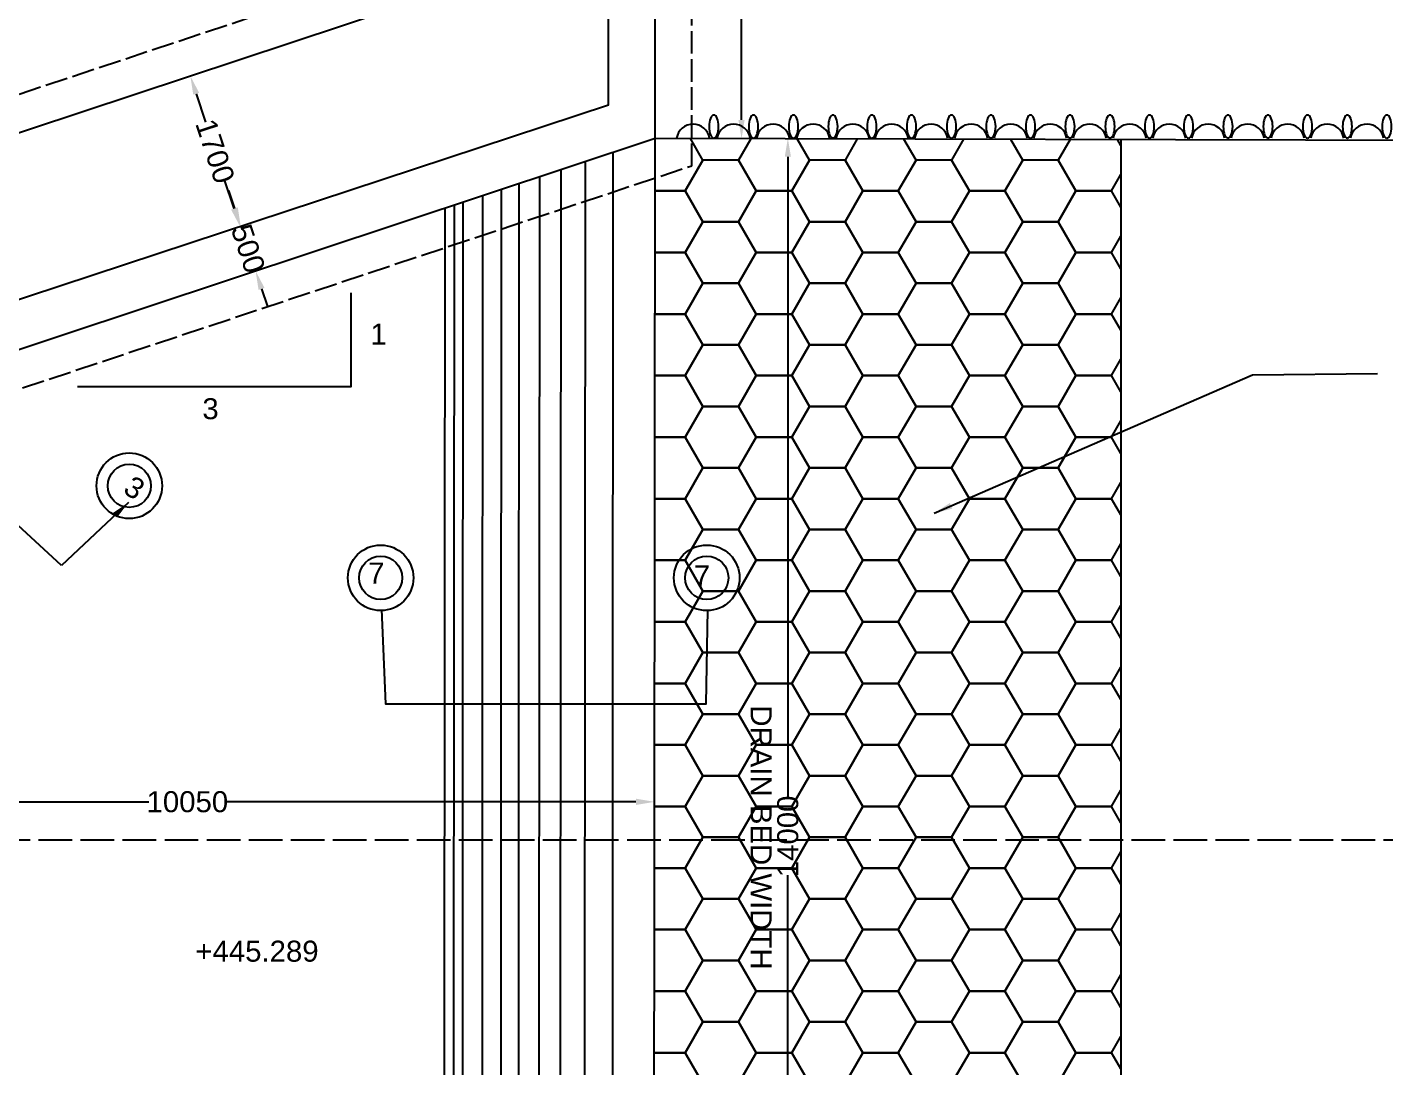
# Model space of a CAD drawing. Header units: millimetres. Extents: x 1443109 to 1578238, y 45507392 to 45603504.
# Drawn here: x 1531262 to 1545797, y 45553900 to 45565028 of the extents above; entities that cross this region are included whole.
import ezdxf

# ---------------------------------------------------------------- set-up
doc = ezdxf.new("R2010")
doc.units = ezdxf.units.MM
doc.header["$MEASUREMENT"] = 0
doc.linetypes.add('ACAD_ISO02W100', pattern=[15, 12, -3])
for name, color, linetype in [('DIMENSIONS', 7, 'Continuous'), ('DRAWING', 2, 'Continuous'), ('TEXT', 7, 'Continuous')]:
    doc.layers.add(name, color=color, linetype=linetype)
doc.styles.get("Standard").update_dxf_attribs({"font": 'arial.ttf', "height": 225})
doc.dimstyles.get("Standard").update_dxf_attribs({"dimtxt": 225, "dimasz": 200, "dimexe": 0.18, "dimexo": 0.0625, "dimgap": 0.09, "dimtad": 0, "dimdec": 0, "dimzin": 0, "dimdsep": 46, "dimtxsty": 'Standard', "dimcen": 0.09, "dimse1": 1, "dimse2": 1, "dimadec": 0, "dimazin": 0, "dimtfac": 1, "dimtdec": 0, "dimtofl": 0, "dimtmove": 0, "dimatfit": 3, "dimfxl": 1, "dimtolj": 1, "dimtzin": 0, "dimarcsym": 0})

# ---------------------------------------------------------------- blocks, each defined once
blk = doc.blocks.new('*D85')
at = {"layer": 'Defpoints', "color": 0, "transparency": 16777216}
for p in [(1539406, 45563840), (1539500, 45563840), (1539409, 45548891)]:
    blk.add_point(p, dxfattribs=at)
at = {"layer": 'DIMENSIONS', "color": 0, "lineweight": -2, "transparency": 16777216}
for p, q in [((1539406, 45563640), (1539406, 45556778)), ((1539406, 45549091), (1539406, 45555953))]:
    blk.add_line(p, q, dxfattribs=at)
at = {"layer": 'DIMENSIONS', "color": 0, "transparency": 16777216}
for points in [[(1539373, 45563640), (1539439, 45563640), (1539406, 45563840)], [(1539373, 45549091), (1539439, 45549091), (1539406, 45548891)]]:
    blk.add_solid(points, dxfattribs=at)
at = {"layer": 'DIMENSIONS', "color": 0, "transparency": 16777216, "insert": (1539406, 45556366), "char_height": 225, "attachment_point": 5, "rotation": 90}
blk.add_mtext('\\A1;14000', dxfattribs=at)
blk = doc.blocks.new('*D86')
at = {"layer": 'Defpoints', "color": 0, "transparency": 16777216}
for p in [(1538910, 45570418), (1539159, 45570418), (1538943, 45563834)]:
    blk.add_point(p, dxfattribs=at)
at = {"layer": 'DIMENSIONS', "color": 0, "lineweight": -2, "transparency": 16777216}
for p, q in [((1538910, 45570218), (1538910, 45567462)), ((1538910, 45564034), (1538910, 45566790))]:
    blk.add_line(p, q, dxfattribs=at)
at = {"layer": 'DIMENSIONS', "color": 0, "transparency": 16777216}
for points in [[(1538877, 45570218), (1538943, 45570218), (1538910, 45570418)], [(1538877, 45564034), (1538943, 45564034), (1538910, 45563834)]]:
    blk.add_solid(points, dxfattribs=at)
at = {"layer": 'DIMENSIONS', "color": 0, "transparency": 16777216, "insert": (1538910, 45567126), "char_height": 225, "attachment_point": 5, "rotation": 90}
blk.add_mtext('\\A1;3098', dxfattribs=at)
blk = doc.blocks.new('*D109')
at = {"layer": 'Defpoints', "color": 0, "transparency": 16777216}
for p in [(1527975, 45556750), (1537979, 45556742), (1537979, 45556736)]:
    blk.add_point(p, dxfattribs=at)
at = {"layer": 'DIMENSIONS', "color": 0, "lineweight": -2, "transparency": 16777216}
for p, q in [((1528175, 45556736), (1532565, 45556736)), ((1537779, 45556736), (1533390, 45556736))]:
    blk.add_line(p, q, dxfattribs=at)
at = {"layer": 'DIMENSIONS', "color": 0, "transparency": 16777216}
for points in [[(1528175, 45556770), (1528175, 45556703), (1527975, 45556736)], [(1537779, 45556770), (1537779, 45556703), (1537979, 45556736)]]:
    blk.add_solid(points, dxfattribs=at)
at = {"layer": 'DIMENSIONS', "color": 0, "transparency": 16777216, "insert": (1532977, 45556736), "char_height": 225, "attachment_point": 5}
blk.add_mtext('\\A1;10050', dxfattribs=at)
blk = doc.blocks.new('*D160')
at = {"layer": 'Defpoints', "color": 0, "transparency": 16777216}
for p in [(1532994, 45564500), (1533525, 45562891), (1533540, 45562896)]:
    blk.add_point(p, dxfattribs=at)
at = {"layer": 'DRAWING', "color": 0, "lineweight": -2, "transparency": 16777216}
for p, q in [((1533071, 45564315), (1533172, 45564009)), ((1533477, 45563086), (1533376, 45563392))]:
    blk.add_line(p, q, dxfattribs=at)
at = {"layer": 'DRAWING', "color": 0, "transparency": 16777216}
for points in [[(1533103, 45564325), (1533040, 45564305), (1533009, 45564505)], [(1533509, 45563096), (1533445, 45563075), (1533540, 45562896)]]:
    blk.add_solid(points, dxfattribs=at)
at = {"layer": 'DRAWING', "color": 0, "transparency": 16777216, "insert": (1533274, 45563700), "char_height": 225, "attachment_point": 5, "rotation": 288.2622}
blk.add_mtext('\\A1;1700', dxfattribs=at)
blk = doc.blocks.new('*D161')
at = {"layer": 'Defpoints', "color": 0, "transparency": 16777216}
for p in [(1533540, 45562896), (1533700, 45562414), (1533708, 45562417)]:
    blk.add_point(p, dxfattribs=at)
at = {"layer": 'DRAWING', "color": 0, "lineweight": -2, "transparency": 16777216}
for p, q in [((1533485, 45563088), (1533422, 45563278)), ((1533771, 45562227), (1533834, 45562037))]:
    blk.add_line(p, q, dxfattribs=at)
at = {"layer": 'DRAWING', "color": 0, "transparency": 16777216}
for points in [[(1533517, 45563099), (1533453, 45563078), (1533548, 45562898)], [(1533803, 45562237), (1533739, 45562216), (1533708, 45562417)]]:
    blk.add_solid(points, dxfattribs=at)
at = {"layer": 'DRAWING', "color": 0, "transparency": 16777216, "insert": (1533628, 45562657), "char_height": 225, "attachment_point": 5, "rotation": 288.3594}
blk.add_mtext('\\A1;500', dxfattribs=at)

msp = doc.modelspace()

# ---------------------------------------------------------------- linework, layer by layer
at = {"layer": 'DIMENSIONS', "color": 0}
for points in [[(1537984.5, 45563275.1), (1538306.2, 45563275.1), (1538496.4, 45563604.5), (1538363.3, 45563835.1)], [(1539008.9, 45563833.5), (1538876.8, 45563604.5), (1539067, 45563275.1), (1539447.4, 45563275.1), (1539637.5, 45563604.5), (1539506.1, 45563832.2)], [(1540148.5, 45563830.6), (1540017.9, 45563604.5), (1540208.1, 45563275.1), (1540588.5, 45563275.1), (1540778.7, 45563604.5), (1540648.9, 45563829.4)], [(1541288, 45563827.8), (1541159.1, 45563604.5), (1541349.3, 45563275.1), (1541729.7, 45563275.1), (1541919.8, 45563604.5), (1541791.7, 45563826.5)], [(1542427.5, 45563825), (1542300.2, 45563604.5), (1542490.4, 45563275.1), (1542870.8, 45563275.1), (1542971.5, 45563449.5)], [(1542971.5, 45563759.5), (1542934.5, 45563823.7)], [(1537984, 45562616.3), (1538306.2, 45562616.3), (1538496.4, 45562945.7), (1538306.2, 45563275.1), (1537984.5, 45563275.1)], [(1542971.5, 45563100.7), (1542870.8, 45563275.1), (1542490.4, 45563275.1), (1542300.2, 45562945.7), (1542490.4, 45562616.3), (1542870.8, 45562616.3), (1542971.5, 45562790.7)], [(1537983.4, 45561957.4), (1538306.2, 45561957.4), (1538496.4, 45562286.8), (1538306.2, 45562616.3), (1537984, 45562616.3)], [(1542971.5, 45562441.8), (1542870.8, 45562616.3), (1542490.4, 45562616.3), (1542300.2, 45562286.8), (1542490.4, 45561957.4), (1542870.8, 45561957.4), (1542971.5, 45562131.8)], [(1534725.5, 45562185), (1534725.5, 45561176.5), (1531800.5, 45561176.5)], [(1537982.9, 45561298.6), (1538306.2, 45561298.6), (1538496.4, 45561628), (1538306.2, 45561957.4), (1537983.4, 45561957.4)], [(1542971.5, 45561783), (1542870.8, 45561957.4), (1542490.4, 45561957.4), (1542300.2, 45561628), (1542490.4, 45561298.6), (1542870.8, 45561298.6), (1542971.5, 45561473)], [(1537982.3, 45560639.7), (1538306.2, 45560639.7), (1538496.4, 45560969.2), (1538306.2, 45561298.6), (1537982.9, 45561298.6)], [(1542971.5, 45561124.2), (1542870.8, 45561298.6), (1542490.4, 45561298.6), (1542300.2, 45560969.2), (1542490.4, 45560639.7), (1542870.8, 45560639.7), (1542971.5, 45560814.2)], [(1537981.8, 45559980.9), (1538306.2, 45559980.9), (1538496.4, 45560310.3), (1538306.2, 45560639.7), (1537982.3, 45560639.7)], [(1542971.5, 45560465.3), (1542870.8, 45560639.7), (1542490.4, 45560639.7), (1542300.2, 45560310.3), (1542490.4, 45559980.9), (1542870.8, 45559980.9), (1542971.5, 45560155.3)], [(1537981.2, 45559322), (1538306.2, 45559322), (1538496.4, 45559651.5), (1538306.2, 45559980.9), (1537981.8, 45559980.9)], [(1542971.5, 45559806.5), (1542870.8, 45559980.9), (1542490.4, 45559980.9), (1542300.2, 45559651.5), (1542490.4, 45559322), (1542870.8, 45559322), (1542971.5, 45559496.5)], [(1537980.7, 45558663.2), (1538306.2, 45558663.2), (1538496.4, 45558992.6), (1538306.2, 45559322), (1537981.2, 45559322)], [(1542971.5, 45559147.6), (1542870.8, 45559322), (1542490.4, 45559322), (1542300.2, 45558992.6), (1542490.4, 45558663.2), (1542870.8, 45558663.2), (1542971.5, 45558837.6)], [(1537980.1, 45558004.4), (1538306.2, 45558004.4), (1538496.4, 45558333.8), (1538306.2, 45558663.2), (1537980.7, 45558663.2)], [(1537980.1, 45558004.4), (1538306.2, 45558004.4), (1538496.4, 45558333.8), (1538306.2, 45558663.2), (1537980.7, 45558663.2)], [(1542971.5, 45558488.8), (1542870.8, 45558663.2), (1542490.4, 45558663.2), (1542300.2, 45558333.8), (1542490.4, 45558004.4), (1542870.8, 45558004.4), (1542971.5, 45558178.8)], [(1542971.5, 45558488.8), (1542870.8, 45558663.2), (1542490.4, 45558663.2), (1542300.2, 45558333.8), (1542490.4, 45558004.4), (1542870.8, 45558004.4), (1542971.5, 45558178.8)], [(1537979.6, 45557345.5), (1538306.2, 45557345.5), (1538496.4, 45557674.9), (1538306.2, 45558004.4), (1537980.1, 45558004.4)], [(1542971.5, 45557829.9), (1542870.8, 45558004.4), (1542490.4, 45558004.4), (1542300.2, 45557674.9), (1542490.4, 45557345.5), (1542870.8, 45557345.5), (1542971.5, 45557519.9)], [(1537979, 45556686.7), (1538306.2, 45556686.7), (1538496.4, 45557016.1), (1538306.2, 45557345.5), (1537979.6, 45557345.5)], [(1542971.5, 45557171.1), (1542870.8, 45557345.5), (1542490.4, 45557345.5), (1542300.2, 45557016.1), (1542490.4, 45556686.7), (1542870.8, 45556686.7), (1542971.5, 45556861.1)], [(1537978.5, 45556027.8), (1538306.2, 45556027.8), (1538496.4, 45556357.3), (1538306.2, 45556686.7), (1537979, 45556686.7)], [(1542971.5, 45556512.3), (1542870.8, 45556686.7), (1542490.4, 45556686.7), (1542300.2, 45556357.3), (1542490.4, 45556027.8), (1542870.8, 45556027.8), (1542971.5, 45556202.2)], [(1537977.9, 45555369), (1538306.2, 45555369), (1538496.4, 45555698.4), (1538306.2, 45556027.8), (1537978.5, 45556027.8)], [(1542971.5, 45555853.4), (1542870.8, 45556027.8), (1542490.4, 45556027.8), (1542300.2, 45555698.4), (1542490.4, 45555369), (1542870.8, 45555369), (1542971.5, 45555543.4)], [(1537977.4, 45554710.1), (1538306.2, 45554710.1), (1538496.4, 45555039.6), (1538306.2, 45555369), (1537977.9, 45555369)], [(1542971.5, 45555194.6), (1542870.8, 45555369), (1542490.4, 45555369), (1542300.2, 45555039.6), (1542490.4, 45554710.1), (1542870.8, 45554710.1), (1542971.5, 45554884.6)], [(1537976.8, 45554051.3), (1538306.2, 45554051.3), (1538496.4, 45554380.7), (1538306.2, 45554710.1), (1537977.4, 45554710.1)], [(1542971.5, 45554535.7), (1542870.8, 45554710.1), (1542490.4, 45554710.1), (1542300.2, 45554380.7), (1542490.4, 45554051.3), (1542870.8, 45554051.3), (1542971.5, 45554225.7)], [(1537976.3, 45553392.5), (1538306.2, 45553392.5), (1538496.4, 45553721.9), (1538306.2, 45554051.3), (1537976.8, 45554051.3)], [(1542971.5, 45553876.9), (1542870.8, 45554051.3), (1542490.4, 45554051.3), (1542300.2, 45553721.9), (1542490.4, 45553392.5), (1542870.8, 45553392.5), (1542971.5, 45553566.9)]]:
    msp.add_lwpolyline(points, dxfattribs=at)
for points in [[(1539067, 45563275.1), (1538876.8, 45563604.5), (1538496.4, 45563604.5), (1538306.2, 45563275.1), (1538496.4, 45562945.7), (1538876.8, 45562945.7)], [(1540208.1, 45563275.1), (1540017.9, 45563604.5), (1539637.5, 45563604.5), (1539447.4, 45563275.1), (1539637.5, 45562945.7), (1540017.9, 45562945.7)], [(1541349.3, 45563275.1), (1541159.1, 45563604.5), (1540778.7, 45563604.5), (1540588.5, 45563275.1), (1540778.7, 45562945.7), (1541159.1, 45562945.7)], [(1542490.4, 45563275.1), (1542300.2, 45563604.5), (1541919.8, 45563604.5), (1541729.7, 45563275.1), (1541919.8, 45562945.7), (1542300.2, 45562945.7)], [(1539637.5, 45562945.7), (1539447.4, 45563275.1), (1539067, 45563275.1), (1538876.8, 45562945.7), (1539067, 45562616.3), (1539447.4, 45562616.3)], [(1540778.7, 45562945.7), (1540588.5, 45563275.1), (1540208.1, 45563275.1), (1540017.9, 45562945.7), (1540208.1, 45562616.3), (1540588.5, 45562616.3)], [(1541919.8, 45562945.7), (1541729.7, 45563275.1), (1541349.3, 45563275.1), (1541159.1, 45562945.7), (1541349.3, 45562616.3), (1541729.7, 45562616.3)], [(1539067, 45562616.3), (1538876.8, 45562945.7), (1538496.4, 45562945.7), (1538306.2, 45562616.3), (1538496.4, 45562286.8), (1538876.8, 45562286.8)], [(1540208.1, 45562616.3), (1540017.9, 45562945.7), (1539637.5, 45562945.7), (1539447.4, 45562616.3), (1539637.5, 45562286.8), (1540017.9, 45562286.8)], [(1541349.3, 45562616.3), (1541159.1, 45562945.7), (1540778.7, 45562945.7), (1540588.5, 45562616.3), (1540778.7, 45562286.8), (1541159.1, 45562286.8)], [(1542490.4, 45562616.3), (1542300.2, 45562945.7), (1541919.8, 45562945.7), (1541729.7, 45562616.3), (1541919.8, 45562286.8), (1542300.2, 45562286.8)], [(1539637.5, 45562286.8), (1539447.4, 45562616.3), (1539067, 45562616.3), (1538876.8, 45562286.8), (1539067, 45561957.4), (1539447.4, 45561957.4)], [(1540778.7, 45562286.8), (1540588.5, 45562616.3), (1540208.1, 45562616.3), (1540017.9, 45562286.8), (1540208.1, 45561957.4), (1540588.5, 45561957.4)], [(1541919.8, 45562286.8), (1541729.7, 45562616.3), (1541349.3, 45562616.3), (1541159.1, 45562286.8), (1541349.3, 45561957.4), (1541729.7, 45561957.4)], [(1539067, 45561957.4), (1538876.8, 45562286.8), (1538496.4, 45562286.8), (1538306.2, 45561957.4), (1538496.4, 45561628), (1538876.8, 45561628)], [(1540208.1, 45561957.4), (1540017.9, 45562286.8), (1539637.5, 45562286.8), (1539447.4, 45561957.4), (1539637.5, 45561628), (1540017.9, 45561628)], [(1541349.3, 45561957.4), (1541159.1, 45562286.8), (1540778.7, 45562286.8), (1540588.5, 45561957.4), (1540778.7, 45561628), (1541159.1, 45561628)], [(1542490.4, 45561957.4), (1542300.2, 45562286.8), (1541919.8, 45562286.8), (1541729.7, 45561957.4), (1541919.8, 45561628), (1542300.2, 45561628)], [(1539637.5, 45561628), (1539447.4, 45561957.4), (1539067, 45561957.4), (1538876.8, 45561628), (1539067, 45561298.6), (1539447.4, 45561298.6)], [(1540778.7, 45561628), (1540588.5, 45561957.4), (1540208.1, 45561957.4), (1540017.9, 45561628), (1540208.1, 45561298.6), (1540588.5, 45561298.6)], [(1541919.8, 45561628), (1541729.7, 45561957.4), (1541349.3, 45561957.4), (1541159.1, 45561628), (1541349.3, 45561298.6), (1541729.7, 45561298.6)], [(1539067, 45561298.6), (1538876.8, 45561628), (1538496.4, 45561628), (1538306.2, 45561298.6), (1538496.4, 45560969.2), (1538876.8, 45560969.2)], [(1540208.1, 45561298.6), (1540017.9, 45561628), (1539637.5, 45561628), (1539447.4, 45561298.6), (1539637.5, 45560969.2), (1540017.9, 45560969.2)], [(1541349.3, 45561298.6), (1541159.1, 45561628), (1540778.7, 45561628), (1540588.5, 45561298.6), (1540778.7, 45560969.2), (1541159.1, 45560969.2)], [(1542490.4, 45561298.6), (1542300.2, 45561628), (1541919.8, 45561628), (1541729.7, 45561298.6), (1541919.8, 45560969.2), (1542300.2, 45560969.2)], [(1539637.5, 45560969.2), (1539447.4, 45561298.6), (1539067, 45561298.6), (1538876.8, 45560969.2), (1539067, 45560639.7), (1539447.4, 45560639.7)], [(1540778.7, 45560969.2), (1540588.5, 45561298.6), (1540208.1, 45561298.6), (1540017.9, 45560969.2), (1540208.1, 45560639.7), (1540588.5, 45560639.7)], [(1541919.8, 45560969.2), (1541729.7, 45561298.6), (1541349.3, 45561298.6), (1541159.1, 45560969.2), (1541349.3, 45560639.7), (1541729.7, 45560639.7)], [(1539067, 45560639.7), (1538876.8, 45560969.2), (1538496.4, 45560969.2), (1538306.2, 45560639.7), (1538496.4, 45560310.3), (1538876.8, 45560310.3)], [(1540208.1, 45560639.7), (1540017.9, 45560969.2), (1539637.5, 45560969.2), (1539447.4, 45560639.7), (1539637.5, 45560310.3), (1540017.9, 45560310.3)], [(1541349.3, 45560639.7), (1541159.1, 45560969.2), (1540778.7, 45560969.2), (1540588.5, 45560639.7), (1540778.7, 45560310.3), (1541159.1, 45560310.3)], [(1542490.4, 45560639.7), (1542300.2, 45560969.2), (1541919.8, 45560969.2), (1541729.7, 45560639.7), (1541919.8, 45560310.3), (1542300.2, 45560310.3)], [(1539637.5, 45560310.3), (1539447.4, 45560639.7), (1539067, 45560639.7), (1538876.8, 45560310.3), (1539067, 45559980.9), (1539447.4, 45559980.9)], [(1540778.7, 45560310.3), (1540588.5, 45560639.7), (1540208.1, 45560639.7), (1540017.9, 45560310.3), (1540208.1, 45559980.9), (1540588.5, 45559980.9)], [(1541919.8, 45560310.3), (1541729.7, 45560639.7), (1541349.3, 45560639.7), (1541159.1, 45560310.3), (1541349.3, 45559980.9), (1541729.7, 45559980.9)], [(1539067, 45559980.9), (1538876.8, 45560310.3), (1538496.4, 45560310.3), (1538306.2, 45559980.9), (1538496.4, 45559651.5), (1538876.8, 45559651.5)], [(1540208.1, 45559980.9), (1540017.9, 45560310.3), (1539637.5, 45560310.3), (1539447.4, 45559980.9), (1539637.5, 45559651.5), (1540017.9, 45559651.5)], [(1541349.3, 45559980.9), (1541159.1, 45560310.3), (1540778.7, 45560310.3), (1540588.5, 45559980.9), (1540778.7, 45559651.5), (1541159.1, 45559651.5)], [(1542490.4, 45559980.9), (1542300.2, 45560310.3), (1541919.8, 45560310.3), (1541729.7, 45559980.9), (1541919.8, 45559651.5), (1542300.2, 45559651.5)], [(1539637.5, 45559651.5), (1539447.4, 45559980.9), (1539067, 45559980.9), (1538876.8, 45559651.5), (1539067, 45559322), (1539447.4, 45559322)], [(1540778.7, 45559651.5), (1540588.5, 45559980.9), (1540208.1, 45559980.9), (1540017.9, 45559651.5), (1540208.1, 45559322), (1540588.5, 45559322)], [(1541919.8, 45559651.5), (1541729.7, 45559980.9), (1541349.3, 45559980.9), (1541159.1, 45559651.5), (1541349.3, 45559322), (1541729.7, 45559322)], [(1539067, 45559322), (1538876.8, 45559651.5), (1538496.4, 45559651.5), (1538306.2, 45559322), (1538496.4, 45558992.6), (1538876.8, 45558992.6)], [(1540208.1, 45559322), (1540017.9, 45559651.5), (1539637.5, 45559651.5), (1539447.4, 45559322), (1539637.5, 45558992.6), (1540017.9, 45558992.6)], [(1541349.3, 45559322), (1541159.1, 45559651.5), (1540778.7, 45559651.5), (1540588.5, 45559322), (1540778.7, 45558992.6), (1541159.1, 45558992.6)], [(1542490.4, 45559322), (1542300.2, 45559651.5), (1541919.8, 45559651.5), (1541729.7, 45559322), (1541919.8, 45558992.6), (1542300.2, 45558992.6)], [(1539637.5, 45558992.6), (1539447.4, 45559322), (1539067, 45559322), (1538876.8, 45558992.6), (1539067, 45558663.2), (1539447.4, 45558663.2)], [(1540778.7, 45558992.6), (1540588.5, 45559322), (1540208.1, 45559322), (1540017.9, 45558992.6), (1540208.1, 45558663.2), (1540588.5, 45558663.2)], [(1541919.8, 45558992.6), (1541729.7, 45559322), (1541349.3, 45559322), (1541159.1, 45558992.6), (1541349.3, 45558663.2), (1541729.7, 45558663.2)], [(1539067, 45558663.2), (1538876.8, 45558992.6), (1538496.4, 45558992.6), (1538306.2, 45558663.2), (1538496.4, 45558333.8), (1538876.8, 45558333.8)], [(1540208.1, 45558663.2), (1540017.9, 45558992.6), (1539637.5, 45558992.6), (1539447.4, 45558663.2), (1539637.5, 45558333.8), (1540017.9, 45558333.8)], [(1541349.3, 45558663.2), (1541159.1, 45558992.6), (1540778.7, 45558992.6), (1540588.5, 45558663.2), (1540778.7, 45558333.8), (1541159.1, 45558333.8)], [(1542490.4, 45558663.2), (1542300.2, 45558992.6), (1541919.8, 45558992.6), (1541729.7, 45558663.2), (1541919.8, 45558333.8), (1542300.2, 45558333.8)], [(1539637.5, 45558333.8), (1539447.4, 45558663.2), (1539067, 45558663.2), (1538876.8, 45558333.8), (1539067, 45558004.4), (1539447.4, 45558004.4)], [(1539637.5, 45558333.8), (1539447.4, 45558663.2), (1539067, 45558663.2), (1538876.8, 45558333.8), (1539067, 45558004.4), (1539447.4, 45558004.4)], [(1540778.7, 45558333.8), (1540588.5, 45558663.2), (1540208.1, 45558663.2), (1540017.9, 45558333.8), (1540208.1, 45558004.4), (1540588.5, 45558004.4)], [(1540778.7, 45558333.8), (1540588.5, 45558663.2), (1540208.1, 45558663.2), (1540017.9, 45558333.8), (1540208.1, 45558004.4), (1540588.5, 45558004.4)], [(1541919.8, 45558333.8), (1541729.7, 45558663.2), (1541349.3, 45558663.2), (1541159.1, 45558333.8), (1541349.3, 45558004.4), (1541729.7, 45558004.4)], [(1541919.8, 45558333.8), (1541729.7, 45558663.2), (1541349.3, 45558663.2), (1541159.1, 45558333.8), (1541349.3, 45558004.4), (1541729.7, 45558004.4)], [(1539067, 45558004.4), (1538876.8, 45558333.8), (1538496.4, 45558333.8), (1538306.2, 45558004.4), (1538496.4, 45557674.9), (1538876.8, 45557674.9)], [(1539067, 45558004.4), (1538876.8, 45558333.8), (1538496.4, 45558333.8), (1538306.2, 45558004.4), (1538496.4, 45557674.9), (1538876.8, 45557674.9)], [(1540208.1, 45558004.4), (1540017.9, 45558333.8), (1539637.5, 45558333.8), (1539447.4, 45558004.4), (1539637.5, 45557674.9), (1540017.9, 45557674.9)], [(1540208.1, 45558004.4), (1540017.9, 45558333.8), (1539637.5, 45558333.8), (1539447.4, 45558004.4), (1539637.5, 45557674.9), (1540017.9, 45557674.9)], [(1541349.3, 45558004.4), (1541159.1, 45558333.8), (1540778.7, 45558333.8), (1540588.5, 45558004.4), (1540778.7, 45557674.9), (1541159.1, 45557674.9)], [(1541349.3, 45558004.4), (1541159.1, 45558333.8), (1540778.7, 45558333.8), (1540588.5, 45558004.4), (1540778.7, 45557674.9), (1541159.1, 45557674.9)], [(1542490.4, 45558004.4), (1542300.2, 45558333.8), (1541919.8, 45558333.8), (1541729.7, 45558004.4), (1541919.8, 45557674.9), (1542300.2, 45557674.9)], [(1542490.4, 45558004.4), (1542300.2, 45558333.8), (1541919.8, 45558333.8), (1541729.7, 45558004.4), (1541919.8, 45557674.9), (1542300.2, 45557674.9)], [(1539637.5, 45557674.9), (1539447.4, 45558004.4), (1539067, 45558004.4), (1538876.8, 45557674.9), (1539067, 45557345.5), (1539447.4, 45557345.5)], [(1540778.7, 45557674.9), (1540588.5, 45558004.4), (1540208.1, 45558004.4), (1540017.9, 45557674.9), (1540208.1, 45557345.5), (1540588.5, 45557345.5)], [(1541919.8, 45557674.9), (1541729.7, 45558004.4), (1541349.3, 45558004.4), (1541159.1, 45557674.9), (1541349.3, 45557345.5), (1541729.7, 45557345.5)], [(1539067, 45557345.5), (1538876.8, 45557674.9), (1538496.4, 45557674.9), (1538306.2, 45557345.5), (1538496.4, 45557016.1), (1538876.8, 45557016.1)], [(1540208.1, 45557345.5), (1540017.9, 45557674.9), (1539637.5, 45557674.9), (1539447.4, 45557345.5), (1539637.5, 45557016.1), (1540017.9, 45557016.1)], [(1541349.3, 45557345.5), (1541159.1, 45557674.9), (1540778.7, 45557674.9), (1540588.5, 45557345.5), (1540778.7, 45557016.1), (1541159.1, 45557016.1)], [(1542490.4, 45557345.5), (1542300.2, 45557674.9), (1541919.8, 45557674.9), (1541729.7, 45557345.5), (1541919.8, 45557016.1), (1542300.2, 45557016.1)], [(1539637.5, 45557016.1), (1539447.4, 45557345.5), (1539067, 45557345.5), (1538876.8, 45557016.1), (1539067, 45556686.7), (1539447.4, 45556686.7)], [(1540778.7, 45557016.1), (1540588.5, 45557345.5), (1540208.1, 45557345.5), (1540017.9, 45557016.1), (1540208.1, 45556686.7), (1540588.5, 45556686.7)], [(1541919.8, 45557016.1), (1541729.7, 45557345.5), (1541349.3, 45557345.5), (1541159.1, 45557016.1), (1541349.3, 45556686.7), (1541729.7, 45556686.7)], [(1539067, 45556686.7), (1538876.8, 45557016.1), (1538496.4, 45557016.1), (1538306.2, 45556686.7), (1538496.4, 45556357.3), (1538876.8, 45556357.3)], [(1540208.1, 45556686.7), (1540017.9, 45557016.1), (1539637.5, 45557016.1), (1539447.4, 45556686.7), (1539637.5, 45556357.3), (1540017.9, 45556357.3)], [(1541349.3, 45556686.7), (1541159.1, 45557016.1), (1540778.7, 45557016.1), (1540588.5, 45556686.7), (1540778.7, 45556357.3), (1541159.1, 45556357.3)], [(1542490.4, 45556686.7), (1542300.2, 45557016.1), (1541919.8, 45557016.1), (1541729.7, 45556686.7), (1541919.8, 45556357.3), (1542300.2, 45556357.3)], [(1539637.5, 45556357.3), (1539447.4, 45556686.7), (1539067, 45556686.7), (1538876.8, 45556357.3), (1539067, 45556027.8), (1539447.4, 45556027.8)], [(1540778.7, 45556357.3), (1540588.5, 45556686.7), (1540208.1, 45556686.7), (1540017.9, 45556357.3), (1540208.1, 45556027.8), (1540588.5, 45556027.8)], [(1541919.8, 45556357.3), (1541729.7, 45556686.7), (1541349.3, 45556686.7), (1541159.1, 45556357.3), (1541349.3, 45556027.8), (1541729.7, 45556027.8)], [(1539067, 45556027.8), (1538876.8, 45556357.3), (1538496.4, 45556357.3), (1538306.2, 45556027.8), (1538496.4, 45555698.4), (1538876.8, 45555698.4)], [(1540208.1, 45556027.8), (1540017.9, 45556357.3), (1539637.5, 45556357.3), (1539447.4, 45556027.8), (1539637.5, 45555698.4), (1540017.9, 45555698.4)], [(1541349.3, 45556027.8), (1541159.1, 45556357.3), (1540778.7, 45556357.3), (1540588.5, 45556027.8), (1540778.7, 45555698.4), (1541159.1, 45555698.4)], [(1542490.4, 45556027.8), (1542300.2, 45556357.3), (1541919.8, 45556357.3), (1541729.7, 45556027.8), (1541919.8, 45555698.4), (1542300.2, 45555698.4)], [(1539637.5, 45555698.4), (1539447.4, 45556027.8), (1539067, 45556027.8), (1538876.8, 45555698.4), (1539067, 45555369), (1539447.4, 45555369)], [(1540778.7, 45555698.4), (1540588.5, 45556027.8), (1540208.1, 45556027.8), (1540017.9, 45555698.4), (1540208.1, 45555369), (1540588.5, 45555369)], [(1541919.8, 45555698.4), (1541729.7, 45556027.8), (1541349.3, 45556027.8), (1541159.1, 45555698.4), (1541349.3, 45555369), (1541729.7, 45555369)], [(1539067, 45555369), (1538876.8, 45555698.4), (1538496.4, 45555698.4), (1538306.2, 45555369), (1538496.4, 45555039.6), (1538876.8, 45555039.6)], [(1540208.1, 45555369), (1540017.9, 45555698.4), (1539637.5, 45555698.4), (1539447.4, 45555369), (1539637.5, 45555039.6), (1540017.9, 45555039.6)], [(1541349.3, 45555369), (1541159.1, 45555698.4), (1540778.7, 45555698.4), (1540588.5, 45555369), (1540778.7, 45555039.6), (1541159.1, 45555039.6)], [(1542490.4, 45555369), (1542300.2, 45555698.4), (1541919.8, 45555698.4), (1541729.7, 45555369), (1541919.8, 45555039.6), (1542300.2, 45555039.6)], [(1539637.5, 45555039.6), (1539447.4, 45555369), (1539067, 45555369), (1538876.8, 45555039.6), (1539067, 45554710.1), (1539447.4, 45554710.1)], [(1540778.7, 45555039.6), (1540588.5, 45555369), (1540208.1, 45555369), (1540017.9, 45555039.6), (1540208.1, 45554710.1), (1540588.5, 45554710.1)], [(1541919.8, 45555039.6), (1541729.7, 45555369), (1541349.3, 45555369), (1541159.1, 45555039.6), (1541349.3, 45554710.1), (1541729.7, 45554710.1)], [(1539067, 45554710.1), (1538876.8, 45555039.6), (1538496.4, 45555039.6), (1538306.2, 45554710.1), (1538496.4, 45554380.7), (1538876.8, 45554380.7)], [(1540208.1, 45554710.1), (1540017.9, 45555039.6), (1539637.5, 45555039.6), (1539447.4, 45554710.1), (1539637.5, 45554380.7), (1540017.9, 45554380.7)], [(1541349.3, 45554710.1), (1541159.1, 45555039.6), (1540778.7, 45555039.6), (1540588.5, 45554710.1), (1540778.7, 45554380.7), (1541159.1, 45554380.7)], [(1542490.4, 45554710.1), (1542300.2, 45555039.6), (1541919.8, 45555039.6), (1541729.7, 45554710.1), (1541919.8, 45554380.7), (1542300.2, 45554380.7)], [(1539637.5, 45554380.7), (1539447.4, 45554710.1), (1539067, 45554710.1), (1538876.8, 45554380.7), (1539067, 45554051.3), (1539447.4, 45554051.3)], [(1540778.7, 45554380.7), (1540588.5, 45554710.1), (1540208.1, 45554710.1), (1540017.9, 45554380.7), (1540208.1, 45554051.3), (1540588.5, 45554051.3)], [(1541919.8, 45554380.7), (1541729.7, 45554710.1), (1541349.3, 45554710.1), (1541159.1, 45554380.7), (1541349.3, 45554051.3), (1541729.7, 45554051.3)], [(1539067, 45554051.3), (1538876.8, 45554380.7), (1538496.4, 45554380.7), (1538306.2, 45554051.3), (1538496.4, 45553721.9), (1538876.8, 45553721.9)], [(1540208.1, 45554051.3), (1540017.9, 45554380.7), (1539637.5, 45554380.7), (1539447.4, 45554051.3), (1539637.5, 45553721.9), (1540017.9, 45553721.9)], [(1541349.3, 45554051.3), (1541159.1, 45554380.7), (1540778.7, 45554380.7), (1540588.5, 45554051.3), (1540778.7, 45553721.9), (1541159.1, 45553721.9)], [(1542490.4, 45554051.3), (1542300.2, 45554380.7), (1541919.8, 45554380.7), (1541729.7, 45554051.3), (1541919.8, 45553721.9), (1542300.2, 45553721.9)], [(1539637.5, 45553721.9), (1539447.4, 45554051.3), (1539067, 45554051.3), (1538876.8, 45553721.9), (1539067, 45553392.5), (1539447.4, 45553392.5)], [(1540778.7, 45553721.9), (1540588.5, 45554051.3), (1540208.1, 45554051.3), (1540017.9, 45553721.9), (1540208.1, 45553392.5), (1540588.5, 45553392.5)], [(1541919.8, 45553721.9), (1541729.7, 45554051.3), (1541349.3, 45554051.3), (1541159.1, 45553721.9), (1541349.3, 45553392.5), (1541729.7, 45553392.5)]]:
    msp.add_lwpolyline(points, close=True, dxfattribs=at)
for centre, radius in [((1532355.3, 45560118.8), 351), ((1532355.3, 45560118.8), 231.5), ((1535046.5, 45559133.5), 351), ((1535046.5, 45559133.5), 231.5), ((1538537.5, 45559133.5), 351), ((1538537.5, 45559133.5), 231.5)]:
    msp.add_circle(centre, radius, dxfattribs=at)
at = {"layer": 'DRAWING', "color": 0, "linetype": 'ACAD_ISO02W100', "ltscale": 20}
msp.add_lwpolyline([(1538374, 45548890), (1538374, 45549174), (1528365.5, 45552552), (1528365.5, 45560221.5), (1538377.5, 45563544), (1538377.5, 45571544.5), (1535391.5, 45571544.5), (1535391.5, 45565707.5), (1527975, 45563244.5)], dxfattribs=at)
at = {"layer": 'DRAWING', "color": 0}
for points in [[(1554692, 45563794.5), (1537985, 45563836), (1537985, 45571141.5), (1535780, 45571141.5), (1535780, 45565423), (1525680.5, 45562077.5), (1525680.5, 45550724), (1535794, 45547300), (1535794, 45544695)], [(1537471, 45544695), (1537471, 45548523.5), (1527477, 45551903), (1527477, 45560895), (1537485, 45564197.5), (1537485, 45571141.5)], [(1537985, 45563836), (1527975, 45560514), (1527975, 45552251.5), (1537972.5, 45548890)], [(1537972.5, 45548890), (1537985, 45563836)], [(1542971.5, 45563823.6), (1542971.5, 45548890)], [(1537234.5, 45563586.9), (1537225.3, 45549141.3)], [(1537532.5, 45563685.8), (1537523.2, 45549041.1)], [(1536975.4, 45563501), (1536966.3, 45549228.3)], [(1536336.8, 45563289), (1536327.9, 45549443)], [(1536526.3, 45563351.9), (1536517.4, 45549379.3)], [(1536746.9, 45563425.1), (1536737.9, 45549305.1)], [(1535926.7, 45563152.9), (1535918, 45549580.8)], [(1536137.7, 45563223), (1536129, 45549509.9)], [(1535732.2, 45563088.4), (1535723.6, 45549646.2)], [(1535831.7, 45563121.4), (1535823.1, 45549612.7)], [(1535056.5, 45558794.5), (1535099, 45557786.5), (1538532.5, 45557786.5), (1538548.5, 45558794.5)]]:
    msp.add_lwpolyline(points, dxfattribs=at)
at = {"layer": 'DRAWING', "color": 0, "linetype": 'ACAD_ISO02W100', "ltscale": 30}
msp.add_lwpolyline([(1556044.3, 45556324.5), (1445478.6, 45556324.5)], dxfattribs=at)
at = {"layer": 'DRAWING', "color": 0}
for centre in [(1538391.4, 45563810.6), (1538824.9, 45563810.6), (1539247.9, 45563810.6), (1539676.4, 45563810.6), (1540099.4, 45563810.6), (1540516.4, 45563810.6), (1540939.4, 45563810.6), (1541367.9, 45563810.6), (1541790.9, 45563810.6), (1542213.9, 45563810.6), (1542636.9, 45563810.6), (1543065.4, 45563810.6), (1543488.4, 45563810.6), (1543905.4, 45563810.6), (1544328.4, 45563810.6), (1544756.9, 45563810.6), (1545179.9, 45563810.6), (1545606.4, 45563810.6)]:
    msp.add_arc(centre, 179.1, 9.1497, 170.56466, dxfattribs=at)
at = {"layer": 'DRAWING', "color": 0, "extrusion": (0, 0, -1)}
for centre in [(1538614.2, 45563963.7), (1539037.2, 45563963.7), (1539465.7, 45563963.7), (1539888.7, 45563963.7), (1540305.7, 45563963.7), (1540728.7, 45563963.7), (1541157.2, 45563963.7), (1541580.2, 45563963.7), (1542003.2, 45563963.7), (1542426.2, 45563963.7), (1542854.7, 45563963.7), (1543277.7, 45563963.7), (1543694.7, 45563963.7), (1544117.7, 45563963.7), (1544546.2, 45563963.7), (1544969.2, 45563963.7), (1545395.7, 45563963.7), (1545818.7, 45563963.7)]:
    msp.add_ellipse(centre, major_axis=(0, -123.6), ratio=0.4086652, dxfattribs=at)

# ---------------------------------------------------------------- texts
at = {"layer": 'DIMENSIONS', "color": 0}
for s, p in [('1', (1534936.1, 45561630.3)), ('3', (1533137.5, 45560831.5))]:
    msp.add_text(s, height=225, dxfattribs=at).set_placement(p)
at = {"layer": 'TEXT', "color": 0}
for s, rotation, p in [('3', 326.30993, (1532276, 45560053)), ('DRAIN BED WIDTH ', 270, (1539007.8, 45557769.2))]:
    msp.add_text(s, height=225, rotation=rotation, dxfattribs=at).set_placement(p)
for s, p in [('7', (1534913.5, 45559072.8)), ('7', (1538399.2, 45559042.9)), ('+445.289', (1533062.6, 45555025.4))]:
    msp.add_text(s, height=225, dxfattribs=at).set_placement(p)

# ---------------------------------------------------------------- dimensions: what is measured, and where the dimension line sits
at = {"layer": 'DIMENSIONS', "color": 0}
for base, p1, p2, text, picture, middle in [((1538910, 45570418.3), (1538943, 45563833.6), (1539159.2, 45570418.3), '3098', '*D86', (1538910, 45567126)), ((1539406.1, 45563840), (1539409.4, 45548891.3), (1539499.7, 45563840), '14000', '*D85', (1539406.1, 45556365.6))]:
    dim = msp.add_linear_dim(base=base, p1=p1, p2=p2, angle=90, text=text, dimstyle='Standard', dxfattribs=at)
    dim.commit()
    dim.dimension.update_dxf_attribs({"geometry": picture, "text_midpoint": middle})
dim = msp.add_linear_dim(base=(1537979.1, 45556736.5), p1=(1527975, 45556750.5), p2=(1537979.1, 45556742.1), text='10050', dimstyle='Standard', dxfattribs=at)
dim.commit()
dim.dimension.update_dxf_attribs({"geometry": '*D109', "text_midpoint": (1532977, 45556736.5)})
at = {"layer": 'DRAWING', "color": 0}
for p1, p2, distance, text, picture, middle in [((1532993.5, 45564500), (1533524.6, 45562890.6), 15.9, '1700', '*D160', (1533274.1, 45563700.3)), ((1533539.6, 45562895.6), (1533699.5, 45562413.8), 8.8, '500', '*D161', (1533627.9, 45562657.5))]:
    dim = msp.add_aligned_dim(p1=p1, p2=p2, distance=distance, text=text, dimstyle='Standard', dxfattribs=at)
    dim.commit()
    dim.dimension.update_dxf_attribs({"geometry": picture, "text_midpoint": middle})

# ---------------------------------------------------------------- leaders
at = {"layer": 'DIMENSIONS', "color": 0}
for points in [[(1532347, 45559940), (1531628, 45559266), (1526963, 45563564)], [(1540970.5, 45559825), (1544381.5, 45561306), (1545717.5, 45561319)]]:
    msp.add_leader(points, dimstyle='Standard', override={"dimgap": 0.09, "dimtad": 0}, dxfattribs=at)

doc.saveas('drawing.dxf')
